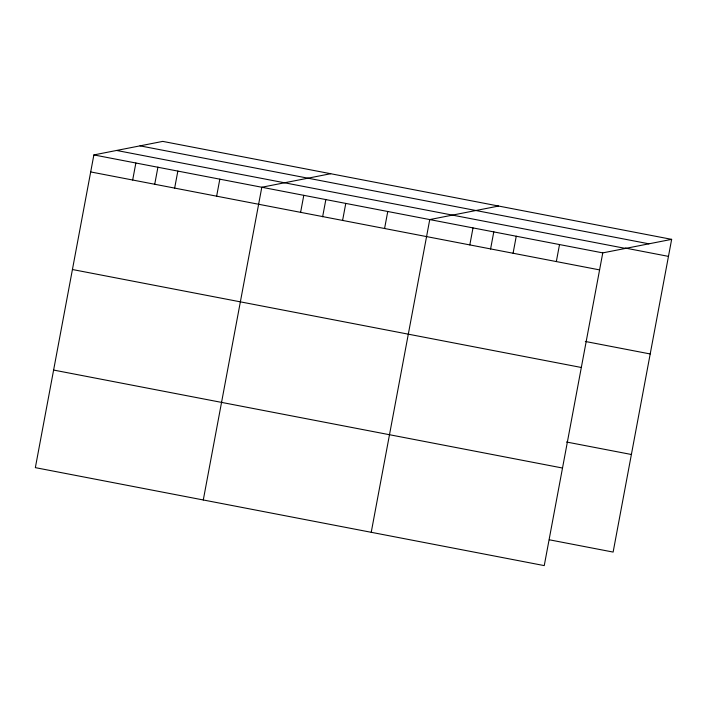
<?xml version="1.0" encoding="UTF-8"?>
<svg xmlns="http://www.w3.org/2000/svg" width="707" height="707" viewBox="0 0 707 707"><rect width="100%" height="100%" fill="white"/><g stroke="black" fill="none" stroke-linecap="round" stroke-linejoin="round"><path stroke-width="1.06" d="M671.65 239.355L162.751 141.391L93.872 154.921L35.35 467.645L544.249 565.609L602.771 252.885L671.65 239.355L613.128 552.079L549.321 539.794M132.677 180.02L135.859 162.999M154.692 184.43L157.944 167.082M174.656 188.097L177.846 171.085M216.642 196.184L219.824 179.163M203.289 499.973L261.811 187.249L330.69 173.719M300.608 212.347L303.798 195.326M322.631 216.757L325.883 199.409M342.595 220.425L345.776 203.413M384.581 228.511L387.763 211.49M371.228 532.3L429.75 219.577L498.621 206.046M469.819 244.914L473.01 227.901M490.57 249.085L493.813 231.737M513.079 253.247L516.26 236.226M556.329 261.572L559.52 244.56M140.021 145.854L648.92 243.818M625.209 248.051L668.469 256.376M116.602 150.458L625.501 248.422M93.872 154.921L602.771 252.885M90.69 171.934L599.589 269.897M585.316 341.463L650.201 353.96M72.432 269.517L581.331 367.481M566.501 442.008L631.386 454.495M53.608 370.061L562.516 468.025"/></g></svg>
